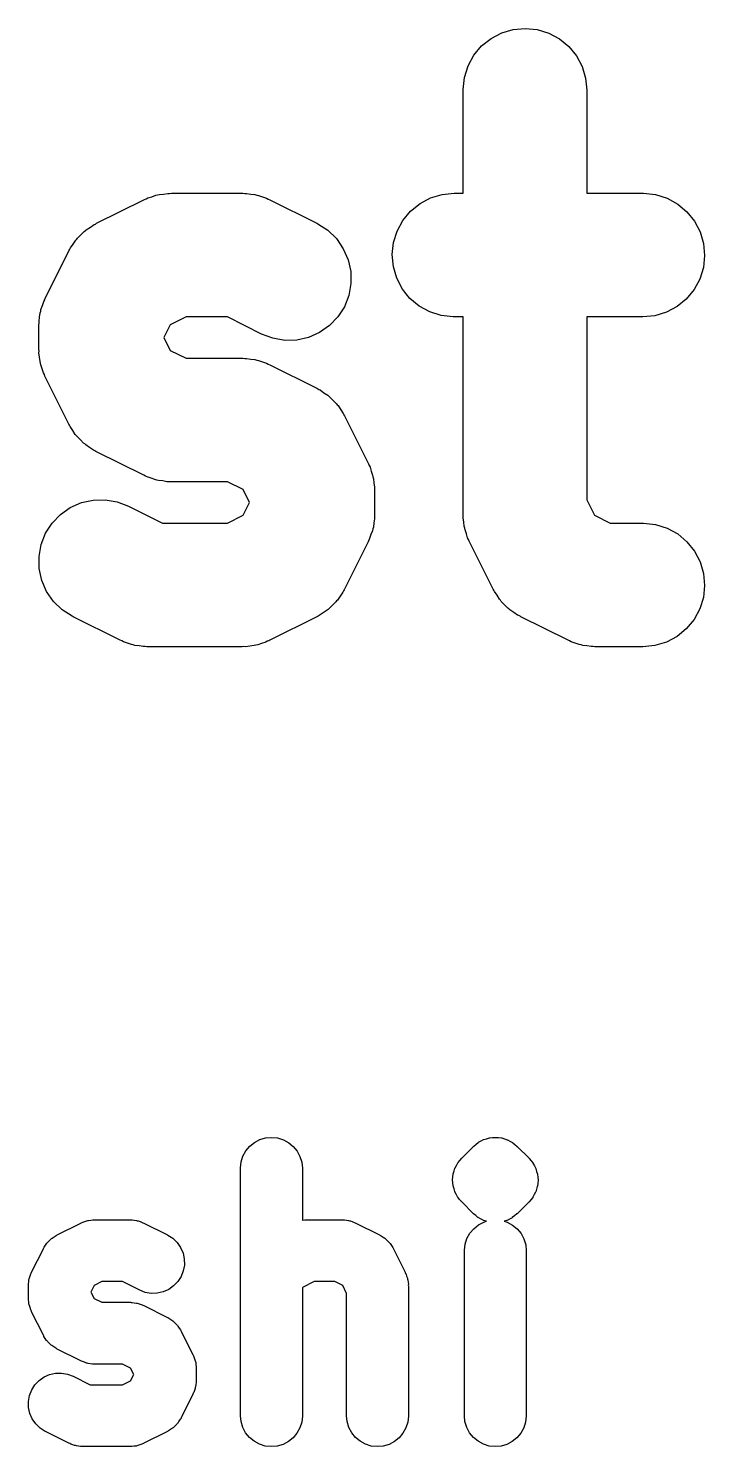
# Model space of a CAD drawing. Extents: x 84.8 to 173.4, y -140 to -47.1.
# Drawn here: x 113.49 to 118.96, y -139.33 to -127.87 of the extents above; entities that cross this region are included whole.
import ezdxf

# ---------------------------------------------------------------- set-up
doc = ezdxf.new("R2010")
doc.units = 0
doc.header["$MEASUREMENT"] = 0
doc.layers.add('BLACK', color=7, linetype='CONTINUOUS')

msp = doc.modelspace()

# ---------------------------------------------------------------- linework, layer by layer
at = {"layer": 'BLACK', "linetype": 'CONTINUOUS'}
for p, q in [((117.157, -128.008), (117.233, -127.947)), ((117.233, -127.947), (117.319, -127.902)), ((117.319, -127.902), (117.413, -127.874)), ((117.413, -127.874), (117.51, -127.866)), ((117.51, -127.866), (117.607, -127.876)), ((117.607, -127.876), (117.701, -127.905)), ((117.701, -127.905), (117.786, -127.951)), ((117.094, -128.083), (117.157, -128.008)), ((117.786, -127.951), (117.862, -128.013)), ((117.862, -128.013), (117.923, -128.089)), ((117.018, -128.262), (117.047, -128.169)), ((117.047, -128.169), (117.094, -128.083)), ((117.923, -128.089), (117.969, -128.175)), ((117.969, -128.175), (117.997, -128.268)), ((117.007, -128.359), (117.018, -128.262)), ((117.997, -128.268), (118.007, -128.366)), ((117.007, -128.366), (117.007, -128.359)), ((117.007, -129.199), (117.007, -128.366)), ((118.007, -128.366), (118.007, -129.199)), ((114.538, -129.213), (114.553, -129.208)), ((114.553, -129.208), (114.587, -129.205)), ((114.587, -129.205), (114.62, -129.2)), ((114.62, -129.2), (114.635, -129.2)), ((114.635, -129.2), (114.65, -129.199)), ((114.65, -129.199), (115.221, -129.199)), ((115.221, -129.199), (115.228, -129.199)), ((115.228, -129.199), (115.243, -129.201)), ((115.243, -129.201), (115.257, -129.2)), ((115.257, -129.2), (115.291, -129.206)), ((115.291, -129.206), (115.325, -129.21)), ((115.325, -129.21), (115.339, -129.214)), ((116.745, -129.237), (116.838, -129.208)), ((116.838, -129.208), (116.935, -129.199)), ((116.935, -129.199), (117.007, -129.199)), ((118.007, -129.199), (118.459, -129.199)), ((118.459, -129.199), (118.466, -129.199)), ((118.466, -129.199), (118.563, -129.21)), ((118.563, -129.21), (118.656, -129.239)), ((114.045, -129.442), (114.426, -129.252)), ((114.426, -129.252), (114.432, -129.249)), ((114.432, -129.249), (114.446, -129.243)), ((114.446, -129.243), (114.459, -129.237)), ((114.459, -129.237), (114.492, -129.227)), ((114.492, -129.227), (114.524, -129.215)), ((114.524, -129.215), (114.538, -129.213)), ((115.339, -129.214), (115.354, -129.217)), ((115.354, -129.217), (115.385, -129.229)), ((115.385, -129.229), (115.418, -129.239)), ((115.418, -129.239), (115.431, -129.246)), ((115.431, -129.246), (115.445, -129.252)), ((115.445, -129.252), (115.826, -129.442)), ((116.583, -129.344), (116.659, -129.282)), ((116.659, -129.282), (116.745, -129.237)), ((118.656, -129.239), (118.742, -129.286)), ((118.742, -129.286), (118.816, -129.349)), ((116.474, -129.505), (116.521, -129.419)), ((116.521, -129.419), (116.583, -129.344)), ((118.816, -129.349), (118.878, -129.425)), ((118.878, -129.425), (118.923, -129.512)), ((113.892, -129.561), (113.919, -129.535)), ((113.919, -129.535), (113.946, -129.508)), ((113.946, -129.508), (113.955, -129.501)), ((113.955, -129.501), (113.962, -129.494)), ((113.962, -129.494), (113.995, -129.474)), ((113.995, -129.474), (114.026, -129.452)), ((114.026, -129.452), (114.036, -129.448)), ((114.036, -129.448), (114.045, -129.442)), ((115.826, -129.442), (115.832, -129.445)), ((115.832, -129.445), (115.914, -129.498)), ((115.914, -129.498), (115.984, -129.566)), ((116.446, -129.598), (116.474, -129.505)), ((118.923, -129.512), (118.95, -129.605)), ((113.631, -130.047), (113.821, -129.666)), ((113.821, -129.666), (113.825, -129.66)), ((113.825, -129.66), (113.83, -129.65)), ((113.83, -129.65), (113.835, -129.641)), ((113.835, -129.641), (113.857, -129.61)), ((113.857, -129.61), (113.878, -129.578)), ((113.878, -129.578), (113.885, -129.57)), ((113.885, -129.57), (113.892, -129.561)), ((115.984, -129.566), (116.039, -129.647)), ((116.039, -129.647), (116.078, -129.736)), ((116.435, -129.695), (116.446, -129.598)), ((118.95, -129.605), (118.959, -129.702)), ((116.078, -129.736), (116.099, -129.832)), ((116.444, -129.793), (116.435, -129.695)), ((118.959, -129.702), (118.949, -129.799)), ((116.099, -129.832), (116.1, -129.929)), ((116.472, -129.886), (116.444, -129.793)), ((116.517, -129.973), (116.472, -129.886)), ((118.92, -129.893), (118.874, -129.978)), ((118.949, -129.799), (118.92, -129.893)), ((116.1, -129.929), (116.083, -130.025)), ((116.578, -130.049), (116.517, -129.973)), ((118.874, -129.978), (118.811, -130.054)), ((113.596, -130.138), (113.608, -130.106)), ((113.608, -130.106), (113.619, -130.073)), ((113.619, -130.073), (113.626, -130.06)), ((113.626, -130.06), (113.631, -130.047)), ((116.048, -130.116), (115.995, -130.198)), ((116.083, -130.025), (116.048, -130.116)), ((116.653, -130.111), (116.578, -130.049)), ((116.738, -130.158), (116.653, -130.111)), ((118.736, -130.115), (118.65, -130.161)), ((118.811, -130.054), (118.736, -130.115)), ((113.58, -130.234), (113.585, -130.2)), ((113.58, -130.249), (113.58, -130.234)), ((113.585, -130.2), (113.589, -130.166)), ((113.589, -130.166), (113.594, -130.152)), ((113.594, -130.152), (113.596, -130.138)), ((114.768, -130.199), (114.641, -130.262)), ((115.103, -130.199), (114.768, -130.199)), ((115.378, -130.337), (115.103, -130.199)), ((115.995, -130.198), (115.928, -130.269)), ((116.831, -130.188), (116.738, -130.158)), ((116.928, -130.199), (116.831, -130.188)), ((116.935, -130.199), (116.928, -130.199)), ((117.007, -130.199), (116.935, -130.199)), ((117.007, -131.794), (117.007, -130.199)), ((118.459, -130.199), (118.007, -130.199)), ((118.007, -130.199), (118.007, -131.676)), ((118.556, -130.189), (118.459, -130.199)), ((118.65, -130.161), (118.556, -130.189)), ((113.578, -130.263), (113.58, -130.249)), ((113.578, -130.27), (113.578, -130.263)), ((113.578, -130.461), (113.578, -130.27)), ((114.641, -130.262), (114.59, -130.366)), ((115.47, -130.371), (115.378, -130.337)), ((115.848, -130.325), (115.758, -130.364)), ((115.928, -130.269), (115.848, -130.325)), ((113.58, -130.475), (113.578, -130.461)), ((114.59, -130.366), (114.641, -130.469)), ((114.641, -130.469), (114.768, -130.532)), ((115.566, -130.388), (115.47, -130.371)), ((115.663, -130.386), (115.566, -130.388)), ((115.758, -130.364), (115.663, -130.386)), ((113.579, -130.49), (113.58, -130.475)), ((113.584, -130.524), (113.579, -130.49)), ((113.588, -130.558), (113.584, -130.524)), ((113.592, -130.572), (113.588, -130.558)), ((113.594, -130.587), (113.592, -130.572)), ((114.768, -130.532), (115.221, -130.532)), ((115.221, -130.532), (115.228, -130.532)), ((115.228, -130.532), (115.243, -130.534)), ((115.243, -130.534), (115.257, -130.534)), ((115.257, -130.534), (115.291, -130.539)), ((115.291, -130.539), (115.325, -130.543)), ((115.325, -130.543), (115.339, -130.548)), ((115.339, -130.548), (115.354, -130.55)), ((115.354, -130.55), (115.385, -130.562)), ((115.385, -130.562), (115.418, -130.573)), ((115.418, -130.573), (115.431, -130.58)), ((115.431, -130.58), (115.445, -130.585)), ((115.445, -130.585), (115.826, -130.775)), ((113.606, -130.619), (113.594, -130.587)), ((113.616, -130.651), (113.606, -130.619)), ((113.623, -130.664), (113.616, -130.651)), ((113.628, -130.678), (113.623, -130.664)), ((113.631, -130.684), (113.628, -130.678)), ((113.821, -131.065), (113.631, -130.684)), ((115.826, -130.775), (115.832, -130.779)), ((115.832, -130.779), (115.841, -130.784)), ((115.841, -130.784), (115.851, -130.789)), ((115.851, -130.789), (115.882, -130.811)), ((115.882, -130.811), (115.914, -130.832)), ((115.914, -130.832), (115.921, -130.839)), ((115.921, -130.839), (115.93, -130.846)), ((115.93, -130.846), (115.956, -130.873)), ((115.956, -130.873), (115.984, -130.9)), ((115.984, -130.9), (115.99, -130.909)), ((115.99, -130.909), (115.997, -130.916)), ((115.997, -130.916), (116.018, -130.949)), ((116.018, -130.949), (116.039, -130.98)), ((116.039, -130.98), (116.043, -130.99)), ((116.043, -130.99), (116.049, -130.999)), ((116.049, -130.999), (116.24, -131.38)), ((113.827, -131.074), (113.821, -131.065)), ((113.832, -131.084), (113.827, -131.074)), ((113.853, -131.116), (113.832, -131.084)), ((113.873, -131.148), (113.853, -131.116)), ((113.881, -131.156), (113.873, -131.148)), ((113.887, -131.165), (113.881, -131.156)), ((113.914, -131.191), (113.887, -131.165)), ((113.94, -131.219), (113.914, -131.191)), ((113.949, -131.225), (113.94, -131.219)), ((113.957, -131.233), (113.949, -131.225)), ((113.989, -131.253), (113.957, -131.233)), ((114.02, -131.275), (113.989, -131.253)), ((114.03, -131.28), (114.02, -131.275)), ((114.039, -131.286), (114.03, -131.28)), ((114.045, -131.289), (114.039, -131.286)), ((114.426, -131.479), (114.045, -131.289)), ((116.24, -131.38), (116.243, -131.386)), ((116.243, -131.386), (116.248, -131.4)), ((114.44, -131.485), (114.426, -131.479)), ((114.453, -131.492), (114.44, -131.485)), ((114.485, -131.502), (114.453, -131.492)), ((114.517, -131.514), (114.485, -131.502)), ((116.248, -131.4), (116.255, -131.413)), ((116.255, -131.413), (116.265, -131.446)), ((116.265, -131.446), (116.276, -131.478)), ((116.276, -131.478), (116.279, -131.492)), ((116.279, -131.492), (116.283, -131.507)), ((114.532, -131.517), (114.517, -131.514)), ((114.546, -131.521), (114.532, -131.517)), ((114.58, -131.525), (114.546, -131.521)), ((114.613, -131.531), (114.58, -131.525)), ((114.628, -131.531), (114.613, -131.531)), ((114.643, -131.532), (114.628, -131.531)), ((114.65, -131.532), (114.643, -131.532)), ((115.103, -131.532), (114.65, -131.532)), ((115.229, -131.595), (115.103, -131.532)), ((115.281, -131.699), (115.229, -131.595)), ((116.283, -131.507), (116.286, -131.541)), ((116.286, -131.541), (116.292, -131.574)), ((116.292, -131.574), (116.291, -131.589)), ((116.291, -131.589), (116.292, -131.604)), ((116.292, -131.604), (116.292, -131.794)), ((113.832, -131.74), (113.922, -131.7)), ((113.922, -131.7), (114.017, -131.679)), ((114.017, -131.679), (114.115, -131.676)), ((114.115, -131.676), (114.211, -131.693)), ((114.211, -131.693), (114.302, -131.728)), ((114.302, -131.728), (114.577, -131.866)), ((115.229, -131.802), (115.281, -131.699)), ((118.007, -131.676), (118.07, -131.802)), ((113.685, -131.866), (113.753, -131.796)), ((113.753, -131.796), (113.832, -131.74)), ((115.103, -131.866), (115.229, -131.802)), ((116.291, -131.83), (116.285, -131.864)), ((116.292, -131.801), (116.291, -131.816)), ((116.291, -131.816), (116.291, -131.83)), ((116.292, -131.794), (116.292, -131.801)), ((117.008, -131.809), (117.007, -131.794)), ((117.008, -131.823), (117.008, -131.809)), ((117.013, -131.857), (117.008, -131.823)), ((118.07, -131.802), (118.196, -131.866)), ((113.597, -132.039), (113.633, -131.948)), ((113.633, -131.948), (113.685, -131.866)), ((114.577, -131.866), (115.103, -131.866)), ((116.262, -131.958), (116.252, -131.991)), ((116.275, -131.927), (116.262, -131.958)), ((116.277, -131.912), (116.275, -131.927)), ((116.282, -131.898), (116.277, -131.912)), ((116.285, -131.864), (116.282, -131.898)), ((117.016, -131.891), (117.013, -131.857)), ((117.021, -131.905), (117.016, -131.891)), ((117.023, -131.92), (117.021, -131.905)), ((117.035, -131.952), (117.023, -131.92)), ((117.044, -131.985), (117.035, -131.952)), ((118.196, -131.866), (118.459, -131.866)), ((118.459, -131.866), (118.466, -131.866)), ((118.466, -131.866), (118.563, -131.876)), ((118.563, -131.876), (118.656, -131.906)), ((118.656, -131.906), (118.742, -131.953)), ((118.742, -131.953), (118.816, -132.016)), ((113.58, -132.135), (113.597, -132.039)), ((116.24, -132.018), (116.049, -132.399)), ((116.245, -132.004), (116.24, -132.018)), ((116.252, -131.991), (116.245, -132.004)), ((117.051, -131.998), (117.044, -131.985)), ((117.056, -132.011), (117.051, -131.998)), ((117.06, -132.018), (117.056, -132.011)), ((117.25, -132.399), (117.06, -132.018)), ((118.816, -132.016), (118.878, -132.092)), ((113.582, -132.233), (113.58, -132.135)), ((118.878, -132.092), (118.923, -132.178)), ((118.923, -132.178), (118.95, -132.272)), ((113.602, -132.328), (113.582, -132.233)), ((118.95, -132.272), (118.959, -132.369)), ((113.641, -132.418), (113.602, -132.328)), ((113.696, -132.498), (113.641, -132.418)), ((116.04, -132.414), (116.036, -132.424)), ((116.046, -132.405), (116.04, -132.414)), ((116.049, -132.399), (116.046, -132.405)), ((117.256, -132.408), (117.25, -132.399)), ((117.26, -132.418), (117.256, -132.408)), ((117.282, -132.449), (117.26, -132.418)), ((118.959, -132.369), (118.949, -132.466)), ((113.766, -132.566), (113.696, -132.498)), ((115.951, -132.529), (115.925, -132.557)), ((115.979, -132.503), (115.951, -132.529)), ((115.985, -132.495), (115.979, -132.503)), ((115.993, -132.487), (115.985, -132.495)), ((116.014, -132.455), (115.993, -132.487)), ((116.036, -132.424), (116.014, -132.455)), ((117.302, -132.481), (117.282, -132.449)), ((117.309, -132.489), (117.302, -132.481)), ((117.316, -132.498), (117.309, -132.489)), ((117.343, -132.525), (117.316, -132.498)), ((117.369, -132.552), (117.343, -132.525)), ((118.949, -132.466), (118.92, -132.559)), ((113.848, -132.619), (113.766, -132.566)), ((113.855, -132.622), (113.848, -132.619)), ((114.236, -132.813), (113.855, -132.622)), ((115.826, -132.622), (115.445, -132.813)), ((115.835, -132.617), (115.826, -132.622)), ((115.845, -132.612), (115.835, -132.617)), ((115.876, -132.591), (115.845, -132.612)), ((115.908, -132.57), (115.876, -132.591)), ((115.916, -132.563), (115.908, -132.57)), ((115.925, -132.557), (115.916, -132.563)), ((117.378, -132.558), (117.369, -132.552)), ((117.386, -132.566), (117.378, -132.558)), ((117.417, -132.587), (117.386, -132.566)), ((117.448, -132.609), (117.417, -132.587)), ((117.458, -132.613), (117.448, -132.609)), ((117.467, -132.619), (117.458, -132.613)), ((117.474, -132.622), (117.467, -132.619)), ((117.855, -132.813), (117.474, -132.622)), ((118.874, -132.645), (118.811, -132.72)), ((118.92, -132.559), (118.874, -132.645)), ((118.811, -132.72), (118.736, -132.782)), ((114.249, -132.818), (114.236, -132.813)), ((114.262, -132.825), (114.249, -132.818)), ((114.295, -132.835), (114.262, -132.825)), ((114.327, -132.848), (114.295, -132.835)), ((114.341, -132.85), (114.327, -132.848)), ((114.355, -132.855), (114.341, -132.85)), ((114.389, -132.858), (114.355, -132.855)), ((114.423, -132.864), (114.389, -132.858)), ((114.438, -132.864), (114.423, -132.864)), ((114.452, -132.865), (114.438, -132.864)), ((114.459, -132.866), (114.452, -132.865)), ((115.221, -132.866), (114.459, -132.866)), ((115.236, -132.864), (115.221, -132.866)), ((115.25, -132.865), (115.236, -132.864)), ((115.284, -132.859), (115.25, -132.865)), ((115.318, -132.856), (115.284, -132.859)), ((115.332, -132.852), (115.318, -132.856)), ((115.347, -132.849), (115.332, -132.852)), ((115.379, -132.838), (115.347, -132.849)), ((115.412, -132.828), (115.379, -132.838)), ((115.425, -132.821), (115.412, -132.828)), ((115.438, -132.816), (115.425, -132.821)), ((115.445, -132.813), (115.438, -132.816)), ((117.868, -132.818), (117.855, -132.813)), ((117.881, -132.825), (117.868, -132.818)), ((117.914, -132.835), (117.881, -132.825)), ((117.946, -132.848), (117.914, -132.835)), ((117.96, -132.85), (117.946, -132.848)), ((117.974, -132.855), (117.96, -132.85)), ((118.008, -132.858), (117.974, -132.855)), ((118.042, -132.864), (118.008, -132.858)), ((118.057, -132.864), (118.042, -132.864)), ((118.071, -132.865), (118.057, -132.864)), ((118.078, -132.866), (118.071, -132.865)), ((118.459, -132.866), (118.078, -132.866)), ((118.556, -132.856), (118.459, -132.866)), ((118.65, -132.828), (118.556, -132.856)), ((118.736, -132.782), (118.65, -132.828)), ((115.283, -136.902), (115.321, -136.872)), ((115.321, -136.872), (115.364, -136.849)), ((115.364, -136.849), (115.411, -136.835)), ((115.411, -136.835), (115.46, -136.831)), ((115.46, -136.831), (115.508, -136.836)), ((115.508, -136.836), (115.555, -136.85)), ((115.555, -136.85), (115.598, -136.874)), ((115.598, -136.874), (115.635, -136.905)), ((117.093, -136.902), (117.112, -136.887)), ((117.112, -136.887), (117.13, -136.872)), ((117.13, -136.872), (117.13, -136.872)), ((117.13, -136.872), (117.131, -136.872)), ((117.131, -136.871), (117.152, -136.86)), ((117.131, -136.872), (117.131, -136.871)), ((117.131, -136.871), (117.131, -136.871)), ((117.152, -136.86), (117.173, -136.849)), ((117.173, -136.849), (117.173, -136.849)), ((117.173, -136.849), (117.174, -136.849)), ((117.174, -136.849), (117.174, -136.849)), ((117.174, -136.849), (117.175, -136.849)), ((117.175, -136.849), (117.197, -136.842)), ((117.197, -136.842), (117.22, -136.835)), ((117.22, -136.835), (117.22, -136.835)), ((117.22, -136.835), (117.221, -136.835)), ((117.221, -136.835), (117.221, -136.835)), ((117.221, -136.835), (117.222, -136.835)), ((117.222, -136.835), (117.245, -136.833)), ((117.245, -136.833), (117.268, -136.831)), ((117.268, -136.831), (117.269, -136.831)), ((117.269, -136.831), (117.269, -136.831)), ((117.269, -136.831), (117.27, -136.831)), ((117.27, -136.831), (117.27, -136.831)), ((117.27, -136.831), (117.294, -136.833)), ((117.294, -136.833), (117.317, -136.836)), ((117.317, -136.836), (117.317, -136.836)), ((117.317, -136.836), (117.318, -136.836)), ((117.318, -136.836), (117.318, -136.836)), ((117.318, -136.836), (117.319, -136.836)), ((117.319, -136.836), (117.341, -136.843)), ((117.341, -136.843), (117.364, -136.85)), ((117.364, -136.85), (117.364, -136.85)), ((117.364, -136.85), (117.364, -136.85)), ((117.364, -136.85), (117.365, -136.851)), ((117.365, -136.851), (117.365, -136.851)), ((117.365, -136.851), (117.386, -136.862)), ((117.386, -136.862), (117.407, -136.873)), ((117.407, -136.873), (117.407, -136.873)), ((117.407, -136.873), (117.407, -136.874)), ((117.407, -136.874), (117.408, -136.874)), ((117.408, -136.874), (117.408, -136.874)), ((117.408, -136.874), (117.426, -136.889)), ((117.426, -136.889), (117.444, -136.904)), ((115.213, -137.029), (115.228, -136.982)), ((115.228, -136.982), (115.252, -136.94)), ((115.252, -136.94), (115.283, -136.902)), ((115.635, -136.905), (115.666, -136.942)), ((115.666, -136.942), (115.689, -136.985)), ((115.689, -136.985), (115.703, -137.032)), ((116.981, -137.017), (116.996, -136.999)), ((116.996, -136.999), (117.091, -136.904)), ((117.091, -136.904), (117.092, -136.903)), ((117.092, -136.903), (117.093, -136.902)), ((117.092, -136.903), (117.092, -136.903)), ((117.092, -136.903), (117.092, -136.903)), ((117.093, -136.902), (117.093, -136.902)), ((117.093, -136.902), (117.093, -136.902)), ((117.093, -136.902), (117.093, -136.902)), ((117.444, -136.904), (117.54, -136.999)), ((117.54, -136.999), (117.541, -137)), ((117.541, -137), (117.541, -137)), ((117.541, -137), (117.541, -137.001)), ((117.541, -137.001), (117.542, -137.002)), ((117.542, -137.002), (117.557, -137.02)), ((115.208, -137.077), (115.213, -137.029)), ((115.208, -137.081), (115.208, -137.077)), ((115.208, -139.081), (115.208, -137.081)), ((115.703, -137.032), (115.708, -137.081)), ((115.708, -137.081), (115.708, -137.501)), ((116.928, -137.125), (116.935, -137.102)), ((116.935, -137.102), (116.941, -137.08)), ((116.941, -137.08), (116.942, -137.079)), ((116.942, -137.078), (116.953, -137.058)), ((116.942, -137.079), (116.942, -137.078)), ((116.953, -137.058), (116.965, -137.037)), ((116.965, -137.036), (116.966, -137.035)), ((116.965, -137.037), (116.965, -137.036)), ((116.966, -137.035), (116.981, -137.017)), ((117.557, -137.02), (117.571, -137.038)), ((117.571, -137.038), (117.572, -137.039)), ((117.572, -137.039), (117.572, -137.04)), ((117.572, -137.04), (117.583, -137.061)), ((117.583, -137.061), (117.594, -137.082)), ((117.594, -137.082), (117.594, -137.082)), ((117.594, -137.082), (117.595, -137.083)), ((117.595, -137.083), (117.601, -137.106)), ((117.601, -137.106), (117.608, -137.128)), ((116.922, -137.173), (116.925, -137.15)), ((116.922, -137.174), (116.922, -137.173)), ((116.922, -137.175), (116.922, -137.174)), ((116.925, -137.199), (116.922, -137.175)), ((116.925, -137.15), (116.927, -137.127)), ((116.927, -137.222), (116.925, -137.199)), ((116.927, -137.126), (116.928, -137.125)), ((116.927, -137.127), (116.927, -137.126)), ((116.927, -137.223), (116.927, -137.222)), ((116.927, -137.224), (116.927, -137.223)), ((116.934, -137.246), (116.927, -137.224)), ((117.607, -137.227), (117.6, -137.25)), ((117.608, -137.226), (117.607, -137.227)), ((117.608, -137.128), (117.608, -137.129)), ((117.608, -137.129), (117.608, -137.13)), ((117.608, -137.13), (117.611, -137.154)), ((117.61, -137.202), (117.608, -137.225)), ((117.608, -137.225), (117.608, -137.226)), ((117.613, -137.179), (117.61, -137.202)), ((117.611, -137.154), (117.613, -137.177)), ((117.613, -137.177), (117.613, -137.178)), ((117.613, -137.178), (117.613, -137.179)), ((116.94, -137.269), (116.934, -137.246)), ((116.941, -137.27), (116.94, -137.269)), ((116.952, -137.291), (116.941, -137.27)), ((116.941, -137.27), (116.941, -137.27)), ((116.963, -137.312), (116.952, -137.291)), ((116.963, -137.313), (116.963, -137.312)), ((116.964, -137.314), (116.963, -137.313)), ((116.978, -137.332), (116.964, -137.314)), ((116.993, -137.35), (116.978, -137.332)), ((116.994, -137.351), (116.993, -137.35)), ((117.554, -137.335), (117.54, -137.353)), ((117.57, -137.317), (117.554, -137.335)), ((117.571, -137.315), (117.57, -137.316)), ((117.57, -137.316), (117.57, -137.317)), ((117.582, -137.294), (117.571, -137.315)), ((117.593, -137.274), (117.582, -137.294)), ((117.594, -137.272), (117.593, -137.273)), ((117.593, -137.273), (117.593, -137.274)), ((117.6, -137.25), (117.594, -137.272)), ((116.994, -137.352), (116.994, -137.351)), ((116.996, -137.353), (116.994, -137.352)), ((116.994, -137.352), (116.994, -137.352)), ((117.091, -137.448), (116.996, -137.353)), ((117.109, -137.463), (117.091, -137.448)), ((117.127, -137.478), (117.109, -137.463)), ((117.423, -137.465), (117.405, -137.48)), ((117.442, -137.45), (117.423, -137.465)), ((117.443, -137.449), (117.442, -137.45)), ((117.442, -137.45), (117.442, -137.45)), ((117.442, -137.45), (117.442, -137.45)), ((117.442, -137.45), (117.442, -137.45)), ((117.444, -137.448), (117.443, -137.449)), ((117.443, -137.449), (117.443, -137.449)), ((117.443, -137.449), (117.443, -137.449)), ((117.54, -137.353), (117.444, -137.448)), ((113.727, -137.619), (113.918, -137.524)), ((113.918, -137.524), (113.921, -137.522)), ((113.921, -137.522), (113.928, -137.52)), ((113.928, -137.52), (113.934, -137.516)), ((113.934, -137.516), (113.951, -137.511)), ((113.951, -137.511), (113.967, -137.505)), ((113.967, -137.505), (113.974, -137.504)), ((113.974, -137.504), (113.981, -137.502)), ((113.981, -137.502), (113.998, -137.501)), ((113.998, -137.501), (114.015, -137.498)), ((114.015, -137.498), (114.022, -137.498)), ((114.022, -137.498), (114.029, -137.497)), ((114.029, -137.497), (114.315, -137.497)), ((114.315, -137.497), (114.319, -137.497)), ((114.319, -137.497), (114.326, -137.498)), ((114.326, -137.498), (114.333, -137.498)), ((114.333, -137.498), (114.35, -137.501)), ((114.35, -137.501), (114.367, -137.503)), ((114.367, -137.503), (114.374, -137.505)), ((114.374, -137.505), (114.381, -137.506)), ((114.381, -137.506), (114.397, -137.512)), ((114.397, -137.512), (114.414, -137.518)), ((114.414, -137.518), (114.42, -137.521)), ((114.42, -137.521), (114.427, -137.524)), ((114.427, -137.524), (114.617, -137.619)), ((115.708, -137.501), (115.712, -137.501)), ((115.712, -137.501), (115.729, -137.498)), ((115.729, -137.498), (115.736, -137.498)), ((115.736, -137.498), (115.744, -137.497)), ((115.744, -137.497), (116.029, -137.497)), ((116.029, -137.497), (116.033, -137.497)), ((116.033, -137.497), (116.04, -137.498)), ((116.04, -137.498), (116.048, -137.498)), ((116.048, -137.498), (116.064, -137.501)), ((116.064, -137.501), (116.081, -137.503)), ((116.081, -137.503), (116.088, -137.505)), ((116.088, -137.505), (116.096, -137.506)), ((116.096, -137.506), (116.112, -137.512)), ((116.112, -137.512), (116.128, -137.518)), ((116.128, -137.518), (116.134, -137.521)), ((116.134, -137.521), (116.141, -137.524)), ((116.141, -137.524), (116.332, -137.619)), ((117.061, -137.606), (117.093, -137.569)), ((117.093, -137.569), (117.131, -137.538)), ((117.128, -137.478), (117.127, -137.478)), ((117.127, -137.478), (117.127, -137.478)), ((117.128, -137.479), (117.128, -137.478)), ((117.149, -137.49), (117.128, -137.479)), ((117.128, -137.479), (117.128, -137.479)), ((117.131, -137.538), (117.174, -137.516)), ((117.17, -137.501), (117.149, -137.49)), ((117.171, -137.502), (117.17, -137.501)), ((117.17, -137.501), (117.17, -137.501)), ((117.194, -137.509), (117.171, -137.502)), ((117.171, -137.502), (117.171, -137.502)), ((117.171, -137.502), (117.171, -137.502)), ((117.174, -137.516), (117.195, -137.509)), ((117.195, -137.509), (117.194, -137.509)), ((117.36, -137.503), (117.34, -137.509)), ((117.34, -137.509), (117.364, -137.517)), ((117.361, -137.503), (117.36, -137.503)), ((117.362, -137.503), (117.361, -137.503)), ((117.361, -137.503), (117.361, -137.503)), ((117.383, -137.492), (117.362, -137.503)), ((117.362, -137.503), (117.362, -137.503)), ((117.364, -137.517), (117.407, -137.54)), ((117.404, -137.481), (117.383, -137.492)), ((117.405, -137.48), (117.404, -137.48)), ((117.404, -137.48), (117.404, -137.481)), ((117.404, -137.481), (117.404, -137.481)), ((117.405, -137.48), (117.405, -137.48)), ((117.407, -137.54), (117.445, -137.571)), ((117.445, -137.571), (117.476, -137.609)), ((113.633, -137.703), (113.643, -137.687)), ((113.643, -137.687), (113.647, -137.683)), ((113.647, -137.683), (113.65, -137.679)), ((113.65, -137.679), (113.664, -137.665)), ((113.664, -137.665), (113.677, -137.652)), ((113.677, -137.652), (113.682, -137.649)), ((113.682, -137.649), (113.686, -137.645)), ((113.686, -137.645), (113.702, -137.635)), ((113.702, -137.635), (113.718, -137.624)), ((113.718, -137.624), (113.723, -137.622)), ((113.723, -137.622), (113.727, -137.619)), ((114.617, -137.619), (114.621, -137.621)), ((114.621, -137.621), (114.661, -137.647)), ((114.661, -137.647), (114.696, -137.681)), ((114.696, -137.681), (114.724, -137.721)), ((116.332, -137.619), (116.335, -137.621)), ((116.335, -137.621), (116.339, -137.624)), ((116.339, -137.624), (116.344, -137.626)), ((116.344, -137.626), (116.36, -137.637)), ((116.36, -137.637), (116.376, -137.647)), ((116.376, -137.647), (116.38, -137.651)), ((116.38, -137.651), (116.384, -137.654)), ((116.384, -137.654), (116.397, -137.668)), ((116.397, -137.668), (116.411, -137.681)), ((116.411, -137.681), (116.414, -137.686)), ((116.414, -137.686), (116.418, -137.69)), ((116.418, -137.69), (116.428, -137.706)), ((117.023, -137.695), (117.038, -137.649)), ((117.038, -137.649), (117.061, -137.606)), ((117.476, -137.609), (117.499, -137.652)), ((117.499, -137.652), (117.513, -137.699)), ((113.52, -137.921), (113.615, -137.731)), ((113.615, -137.731), (113.617, -137.728)), ((113.617, -137.728), (113.62, -137.723)), ((113.62, -137.723), (113.622, -137.718)), ((113.622, -137.718), (113.633, -137.703)), ((114.724, -137.721), (114.744, -137.766)), ((114.744, -137.766), (114.754, -137.814)), ((116.428, -137.706), (116.438, -137.721)), ((116.438, -137.721), (116.441, -137.726)), ((116.441, -137.726), (116.444, -137.731)), ((116.444, -137.731), (116.539, -137.921)), ((117.018, -137.744), (117.023, -137.695)), ((117.018, -137.747), (117.018, -137.744)), ((117.018, -139.081), (117.018, -137.747)), ((117.513, -137.699), (117.518, -137.747)), ((117.518, -137.747), (117.518, -139.081)), ((113.517, -137.928), (113.52, -137.921)), ((114.746, -137.911), (114.728, -137.956)), ((114.755, -137.863), (114.746, -137.911)), ((114.754, -137.814), (114.755, -137.863)), ((116.539, -137.921), (116.54, -137.924)), ((113.494, -138.015), (113.497, -137.998)), ((113.495, -138.022), (113.494, -138.015)), ((113.494, -138.03), (113.495, -138.022)), ((113.494, -138.033), (113.494, -138.03)), ((113.494, -138.128), (113.494, -138.033)), ((113.497, -137.998), (113.499, -137.981)), ((113.499, -137.981), (113.501, -137.974)), ((113.501, -137.974), (113.503, -137.967)), ((113.503, -137.967), (113.509, -137.951)), ((113.509, -137.951), (113.514, -137.935)), ((113.514, -137.935), (113.517, -137.928)), ((114.025, -138.029), (113.999, -138.081)), ((114.088, -137.997), (114.025, -138.029)), ((114.256, -137.997), (114.088, -137.997)), ((114.394, -138.066), (114.256, -137.997)), ((114.668, -138.032), (114.628, -138.06)), ((114.702, -137.997), (114.668, -138.032)), ((114.728, -137.956), (114.702, -137.997)), ((115.803, -137.997), (115.708, -138.045)), ((115.97, -137.997), (115.803, -137.997)), ((116.034, -138.029), (115.97, -137.997)), ((116.065, -138.092), (116.034, -138.029)), ((116.54, -137.924), (116.543, -137.931)), ((116.543, -137.931), (116.546, -137.938)), ((116.546, -137.938), (116.551, -137.954)), ((116.551, -137.954), (116.557, -137.97)), ((116.557, -137.97), (116.558, -137.978)), ((116.558, -137.978), (116.56, -137.985)), ((116.56, -137.985), (116.562, -138.002)), ((116.562, -138.002), (116.565, -138.018)), ((116.565, -138.018), (116.564, -138.026)), ((116.564, -138.026), (116.565, -138.033)), ((116.565, -138.033), (116.565, -139.081)), ((113.494, -138.136), (113.494, -138.128)), ((113.494, -138.143), (113.494, -138.136)), ((113.497, -138.16), (113.494, -138.143)), ((113.999, -138.081), (114.025, -138.133)), ((114.025, -138.133), (114.088, -138.164)), ((114.439, -138.084), (114.394, -138.066)), ((114.487, -138.092), (114.439, -138.084)), ((114.536, -138.091), (114.487, -138.092)), ((114.584, -138.08), (114.536, -138.091)), ((114.628, -138.06), (114.584, -138.08)), ((115.708, -138.045), (115.708, -139.081)), ((116.065, -139.081), (116.065, -138.092)), ((113.498, -138.177), (113.497, -138.16)), ((113.501, -138.184), (113.498, -138.177)), ((113.502, -138.191), (113.501, -138.184)), ((113.508, -138.207), (113.502, -138.191)), ((113.513, -138.224), (113.508, -138.207)), ((113.516, -138.23), (113.513, -138.224)), ((113.519, -138.237), (113.516, -138.23)), ((113.52, -138.24), (113.519, -138.237)), ((113.615, -138.431), (113.52, -138.24)), ((114.088, -138.164), (114.315, -138.164)), ((114.315, -138.164), (114.319, -138.164)), ((114.319, -138.164), (114.326, -138.165)), ((114.326, -138.165), (114.333, -138.165)), ((114.333, -138.165), (114.35, -138.168)), ((114.35, -138.168), (114.367, -138.17)), ((114.367, -138.17), (114.374, -138.172)), ((114.374, -138.172), (114.381, -138.173)), ((114.381, -138.173), (114.397, -138.179)), ((114.397, -138.179), (114.414, -138.184)), ((114.414, -138.184), (114.42, -138.188)), ((114.42, -138.188), (114.427, -138.19)), ((114.427, -138.19), (114.617, -138.286)), ((114.617, -138.286), (114.621, -138.287)), ((114.621, -138.287), (114.625, -138.29)), ((114.625, -138.29), (114.63, -138.292)), ((114.63, -138.292), (114.646, -138.304)), ((114.646, -138.304), (114.661, -138.314)), ((114.661, -138.314), (114.665, -138.318)), ((114.665, -138.318), (114.67, -138.321)), ((114.67, -138.321), (114.683, -138.335)), ((114.683, -138.335), (114.696, -138.348)), ((114.696, -138.348), (114.7, -138.352)), ((114.7, -138.352), (114.703, -138.356)), ((114.703, -138.356), (114.713, -138.372)), ((114.713, -138.372), (114.724, -138.388)), ((113.618, -138.435), (113.615, -138.431)), ((113.62, -138.44), (113.618, -138.435)), ((113.631, -138.456), (113.62, -138.44)), ((113.641, -138.472), (113.631, -138.456)), ((113.645, -138.476), (113.641, -138.472)), ((113.648, -138.48), (113.645, -138.476)), ((113.662, -138.494), (113.648, -138.48)), ((113.675, -138.507), (113.662, -138.494)), ((114.724, -138.388), (114.726, -138.393)), ((114.726, -138.393), (114.729, -138.398)), ((114.729, -138.398), (114.824, -138.588)), ((113.679, -138.511), (113.675, -138.507)), ((113.683, -138.514), (113.679, -138.511)), ((113.699, -138.525), (113.683, -138.514)), ((113.715, -138.536), (113.699, -138.525)), ((113.72, -138.538), (113.715, -138.536)), ((113.724, -138.541), (113.72, -138.538)), ((113.727, -138.542), (113.724, -138.541)), ((113.918, -138.638), (113.727, -138.542)), ((114.824, -138.588), (114.826, -138.591)), ((114.826, -138.591), (114.829, -138.598)), ((114.829, -138.598), (114.832, -138.605)), ((114.832, -138.605), (114.837, -138.621)), ((113.924, -138.64), (113.918, -138.638)), ((113.931, -138.644), (113.924, -138.64)), ((113.947, -138.649), (113.931, -138.644)), ((113.963, -138.655), (113.947, -138.649)), ((113.97, -138.656), (113.963, -138.655)), ((113.977, -138.659), (113.97, -138.656)), ((113.994, -138.661), (113.977, -138.659)), ((114.011, -138.663), (113.994, -138.661)), ((114.019, -138.663), (114.011, -138.663)), ((114.026, -138.664), (114.019, -138.663)), ((114.029, -138.664), (114.026, -138.664)), ((114.256, -138.664), (114.029, -138.664)), ((114.319, -138.696), (114.256, -138.664)), ((114.345, -138.747), (114.319, -138.696)), ((114.837, -138.621), (114.843, -138.637)), ((114.843, -138.637), (114.844, -138.644)), ((114.844, -138.644), (114.846, -138.651)), ((114.846, -138.651), (114.848, -138.668)), ((114.848, -138.668), (114.85, -138.685)), ((114.85, -138.685), (114.85, -138.692)), ((114.85, -138.692), (114.851, -138.7)), ((114.851, -138.7), (114.851, -138.795)), ((113.521, -138.872), (113.547, -138.831)), ((113.547, -138.831), (113.581, -138.796)), ((113.581, -138.796), (113.621, -138.768)), ((113.621, -138.768), (113.665, -138.748)), ((113.665, -138.748), (113.713, -138.737)), ((113.713, -138.737), (113.762, -138.736)), ((113.762, -138.736), (113.81, -138.744)), ((113.81, -138.744), (113.856, -138.762)), ((113.856, -138.762), (113.993, -138.831)), ((113.993, -138.831), (114.256, -138.831)), ((114.256, -138.831), (114.319, -138.799)), ((114.319, -138.799), (114.345, -138.747)), ((114.847, -138.83), (114.845, -138.847)), ((114.85, -138.813), (114.847, -138.83)), ((114.851, -138.799), (114.85, -138.806)), ((114.85, -138.806), (114.85, -138.813)), ((114.851, -138.795), (114.851, -138.799)), ((113.495, -138.966), (113.503, -138.918)), ((113.503, -138.918), (113.521, -138.872)), ((114.824, -138.907), (114.729, -139.097)), ((114.827, -138.9), (114.824, -138.907)), ((114.831, -138.894), (114.827, -138.9)), ((114.836, -138.877), (114.831, -138.894)), ((114.842, -138.861), (114.836, -138.877)), ((114.843, -138.854), (114.842, -138.861)), ((114.845, -138.847), (114.843, -138.854)), ((113.495, -139.014), (113.495, -138.966)), ((113.506, -139.062), (113.495, -139.014)), ((113.525, -139.107), (113.506, -139.062)), ((113.553, -139.147), (113.525, -139.107)), ((113.588, -139.181), (113.553, -139.147)), ((113.629, -139.208), (113.588, -139.181)), ((114.659, -139.183), (114.643, -139.193)), ((114.663, -139.179), (114.659, -139.183)), ((114.667, -139.176), (114.663, -139.179)), ((114.68, -139.163), (114.667, -139.176)), ((114.694, -139.15), (114.68, -139.163)), ((114.697, -139.145), (114.694, -139.15)), ((114.701, -139.141), (114.697, -139.145)), ((114.711, -139.125), (114.701, -139.141)), ((114.722, -139.11), (114.711, -139.125)), ((114.725, -139.105), (114.722, -139.11)), ((114.728, -139.1), (114.725, -139.105)), ((114.729, -139.097), (114.728, -139.1)), ((115.213, -139.129), (115.208, -139.081)), ((115.227, -139.176), (115.213, -139.129)), ((115.25, -139.219), (115.227, -139.176)), ((115.688, -139.179), (115.664, -139.222)), ((115.703, -139.133), (115.688, -139.179)), ((115.708, -139.084), (115.703, -139.133)), ((115.708, -139.081), (115.708, -139.084)), ((116.07, -139.129), (116.065, -139.081)), ((116.084, -139.176), (116.07, -139.129)), ((116.107, -139.219), (116.084, -139.176)), ((116.545, -139.179), (116.521, -139.222)), ((116.56, -139.133), (116.545, -139.179)), ((116.565, -139.084), (116.56, -139.133)), ((116.565, -139.081), (116.565, -139.084)), ((117.022, -139.129), (117.018, -139.081)), ((117.036, -139.176), (117.022, -139.129)), ((117.059, -139.219), (117.036, -139.176)), ((117.497, -139.179), (117.474, -139.222)), ((117.512, -139.133), (117.497, -139.179)), ((117.517, -139.084), (117.512, -139.133)), ((117.518, -139.081), (117.517, -139.084)), ((113.632, -139.209), (113.629, -139.208)), ((113.822, -139.304), (113.632, -139.209)), ((114.617, -139.209), (114.427, -139.304)), ((114.622, -139.206), (114.617, -139.209)), ((114.627, -139.204), (114.622, -139.206)), ((114.643, -139.193), (114.627, -139.204)), ((115.281, -139.257), (115.25, -139.219)), ((115.318, -139.288), (115.281, -139.257)), ((115.361, -139.311), (115.318, -139.288)), ((115.595, -139.29), (115.552, -139.313)), ((115.633, -139.259), (115.595, -139.29)), ((115.664, -139.222), (115.633, -139.259)), ((116.138, -139.257), (116.107, -139.219)), ((116.175, -139.288), (116.138, -139.257)), ((116.218, -139.311), (116.175, -139.288)), ((116.452, -139.29), (116.409, -139.313)), ((116.49, -139.259), (116.452, -139.29)), ((116.521, -139.222), (116.49, -139.259)), ((117.09, -139.257), (117.059, -139.219)), ((117.128, -139.288), (117.09, -139.257)), ((117.171, -139.311), (117.128, -139.288)), ((117.404, -139.29), (117.361, -139.313)), ((117.442, -139.259), (117.404, -139.29)), ((117.474, -139.222), (117.442, -139.259)), ((113.829, -139.307), (113.822, -139.304)), ((113.836, -139.311), (113.829, -139.307)), ((113.852, -139.316), (113.836, -139.311)), ((113.868, -139.322), (113.852, -139.316)), ((113.875, -139.323), (113.868, -139.322)), ((113.882, -139.325), (113.875, -139.323)), ((113.899, -139.327), (113.882, -139.325)), ((113.916, -139.33), (113.899, -139.327)), ((113.923, -139.33), (113.916, -139.33)), ((113.931, -139.331), (113.923, -139.33)), ((113.934, -139.331), (113.931, -139.331)), ((114.315, -139.331), (113.934, -139.331)), ((114.322, -139.33), (114.315, -139.331)), ((114.33, -139.33), (114.322, -139.33)), ((114.347, -139.328), (114.33, -139.33)), ((114.364, -139.326), (114.347, -139.328)), ((114.371, -139.324), (114.364, -139.326)), ((114.378, -139.323), (114.371, -139.324)), ((114.394, -139.317), (114.378, -139.323)), ((114.41, -139.312), (114.394, -139.317)), ((114.417, -139.308), (114.41, -139.312)), ((114.424, -139.306), (114.417, -139.308)), ((114.427, -139.304), (114.424, -139.306)), ((115.408, -139.326), (115.361, -139.311)), ((115.456, -139.331), (115.408, -139.326)), ((115.505, -139.326), (115.456, -139.331)), ((115.552, -139.313), (115.505, -139.326)), ((116.265, -139.326), (116.218, -139.311)), ((116.313, -139.331), (116.265, -139.326)), ((116.362, -139.326), (116.313, -139.331)), ((116.409, -139.313), (116.362, -139.326)), ((117.217, -139.326), (117.171, -139.311)), ((117.266, -139.331), (117.217, -139.326)), ((117.314, -139.326), (117.266, -139.331)), ((117.361, -139.313), (117.314, -139.326))]:
    msp.add_line(p, q, dxfattribs=at)

doc.saveas('drawing.dxf')
